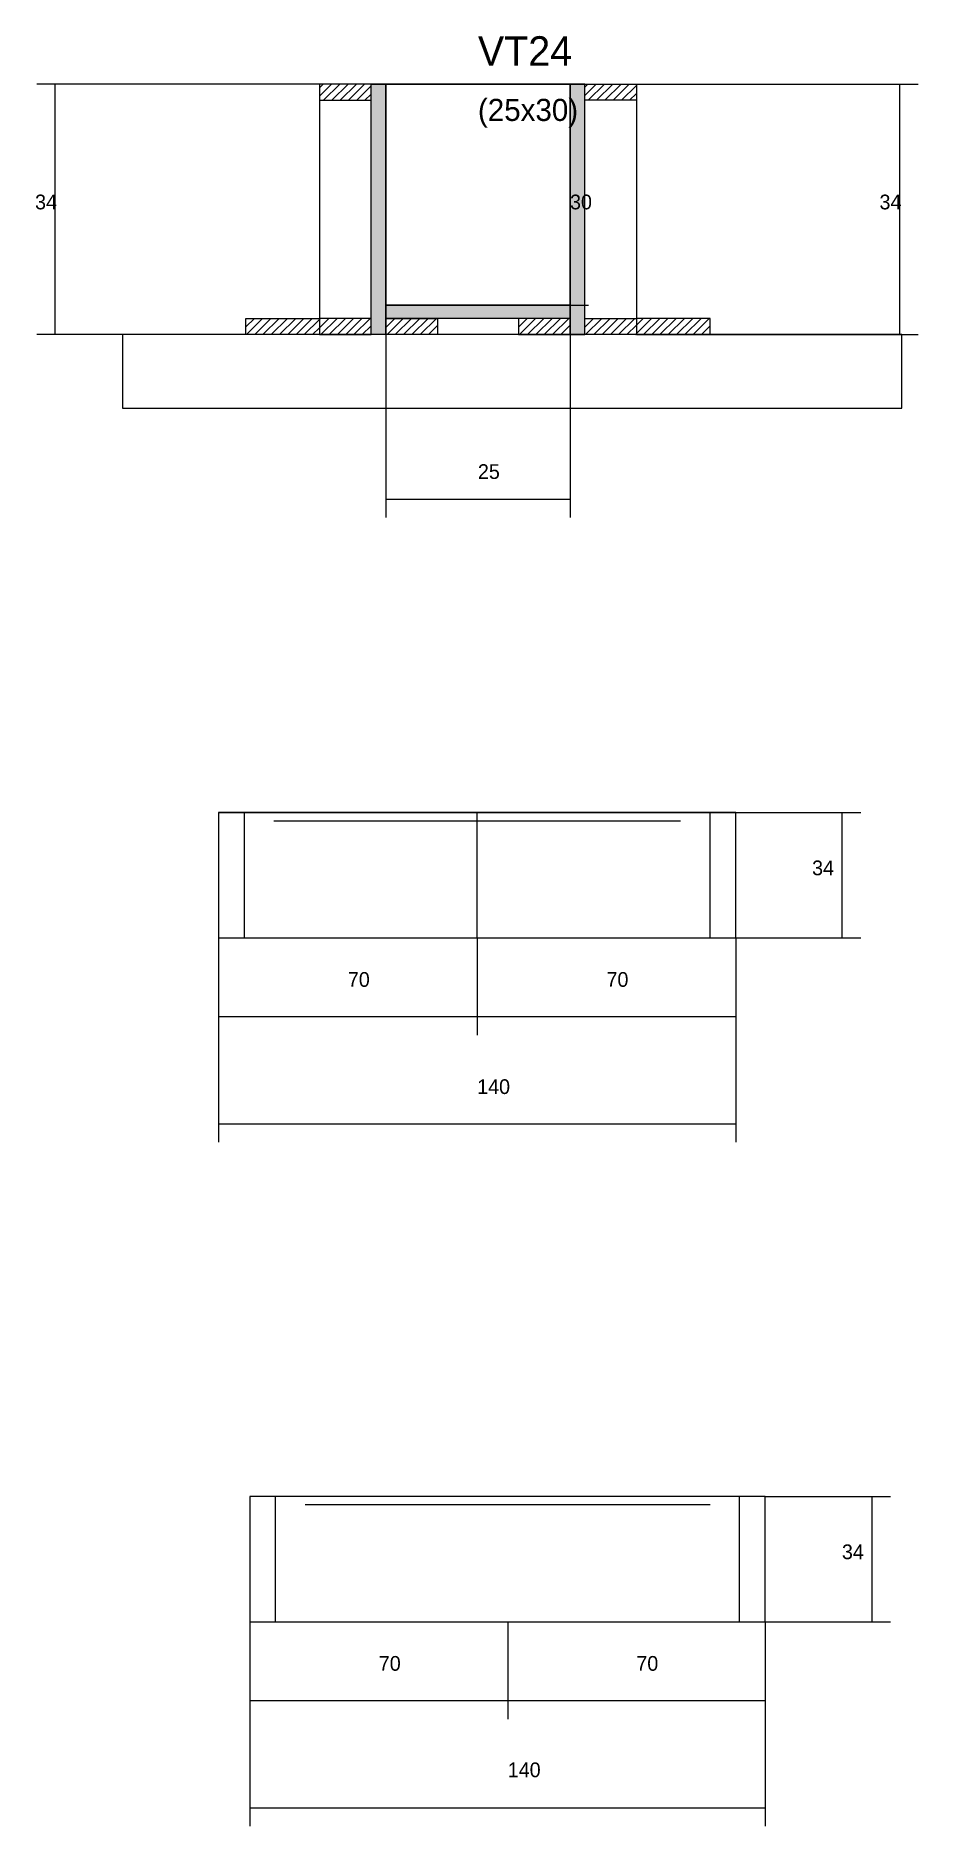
# Model space of a CAD drawing. Header units: metres. Extents: x 142308 to 143063, y 27409 to 28591.
# Drawn here: x 142562.6 to 142802.1, y 28104.9 to 28591 of the extents above; entities outside this region: 4.
import ezdxf

# ---------------------------------------------------------------- set-up
doc = ezdxf.new("R2010")
doc.units = ezdxf.units.M
for name, color, linetype in [('CONCRETO', 251, 'Continuous'), ('COTA', 241, 'Continuous'), ('Cota Seção (2x)', 4, 'Continuous'), ('Escoras', 2, 'Continuous'), ('Hachura', 253, 'Continuous'), ('Madeira', 126, 'Continuous'), ('Painéis', 200, 'Continuous'), ('SARR_2.2x7', 40, 'Continuous'), ('Texto Seção', 7, 'Continuous')]:
    doc.layers.add(name, color=color, linetype=linetype)

msp = doc.modelspace()

# ---------------------------------------------------------------- hatches: boundary and pattern name
at = {"layer": 'Hachura'}
h = msp.add_hatch(dxfattribs=at)
h.set_pattern_fill('ANSI31', scale=0.5)
h.paths.add_polyline_path([(142653.6, 28573.5), (142653.6, 28577.9), (142653.6, 28577.9), (142639.6, 28577.9), (142639.6, 28577.9), (142639.6, 28573.5), (142639.6, 28573.5), (142653.6, 28573.5)])
h = msp.add_hatch(color=8, dxfattribs=at)
h.dxf.hatch_style = 1
h.paths.add_polyline_path([(142653.6, 28577.9), (142657.6, 28577.9), (142657.6, 28577.9), (142657.6, 28509.9), (142657.6, 28509.9), (142653.6, 28509.9), (142653.6, 28509.9), (142653.6, 28577.9)])
h = msp.add_hatch(color=8, dxfattribs=at)
h.dxf.hatch_style = 1
h.paths.add_polyline_path([(142711.6, 28577.9), (142707.6, 28577.9), (142707.6, 28577.9), (142707.6, 28509.9), (142707.6, 28509.9), (142711.6, 28509.9), (142711.6, 28509.9), (142711.6, 28577.9)])
h = msp.add_hatch(dxfattribs=at)
h.set_pattern_fill('ANSI31', scale=0.5)
h.paths.add_polyline_path([(142711.6, 28573.5), (142711.6, 28577.9), (142711.6, 28577.9), (142725.6, 28577.9), (142725.6, 28577.9), (142725.6, 28573.5), (142725.6, 28573.5), (142711.6, 28573.5)])
h = msp.add_hatch(color=8, dxfattribs=at)
h.dxf.hatch_style = 1
h.paths.add_polyline_path([(142657.6, 28514.3), (142657.6, 28517.9), (142657.6, 28517.9), (142707.6, 28517.9), (142707.6, 28517.9), (142707.6, 28514.3), (142707.6, 28514.3), (142657.6, 28514.3)])
h = msp.add_hatch(dxfattribs=at)
h.set_pattern_fill('ANSI31', scale=0.5)
h.paths.add_polyline_path([(142619.6, 28509.9), (142619.6, 28514.3), (142619.6, 28514.3), (142639.6, 28514.3), (142639.6, 28514.3), (142639.6, 28509.9), (142639.6, 28509.9), (142619.6, 28509.9)])
h = msp.add_hatch(dxfattribs=at)
h.set_pattern_fill('ANSI31', scale=0.5)
h.paths.add_polyline_path([(142653.6, 28509.9), (142653.6, 28514.3), (142653.6, 28514.3), (142639.6, 28514.3), (142639.6, 28514.3), (142639.6, 28509.9), (142639.6, 28509.9), (142653.6, 28509.9)])
h = msp.add_hatch(dxfattribs=at)
h.set_pattern_fill('ANSI31', scale=0.5)
h.paths.add_polyline_path([(142657.6, 28509.9), (142657.6, 28514.3), (142657.6, 28514.3), (142671.6, 28514.3), (142671.6, 28514.3), (142671.6, 28509.9), (142671.6, 28509.9), (142657.6, 28509.9)])
h = msp.add_hatch(dxfattribs=at)
h.set_pattern_fill('ANSI31', scale=0.5)
h.paths.add_polyline_path([(142707.6, 28509.9), (142707.6, 28514.3), (142707.6, 28514.3), (142693.6, 28514.3), (142693.6, 28514.3), (142693.6, 28509.9), (142693.6, 28509.9), (142707.6, 28509.9)])
h = msp.add_hatch(dxfattribs=at)
h.set_pattern_fill('ANSI31', scale=0.5)
h.paths.add_polyline_path([(142711.6, 28509.9), (142711.6, 28514.3), (142711.6, 28514.3), (142725.6, 28514.3), (142725.6, 28514.3), (142725.6, 28509.9), (142725.6, 28509.9), (142711.6, 28509.9)])
h = msp.add_hatch(dxfattribs=at)
h.set_pattern_fill('ANSI31', scale=0.5)
h.paths.add_polyline_path([(142745.6, 28509.9), (142745.6, 28514.3), (142745.6, 28514.3), (142725.6, 28514.3), (142725.6, 28514.3), (142725.6, 28509.9), (142725.6, 28509.9), (142745.6, 28509.9)])

# ---------------------------------------------------------------- linework, layer by layer
at = {"layer": 'CONCRETO'}
for points in [[(142657.6, 28577.9), (142657.6, 28577.9), (142657.6, 28577.9), (142657.6, 28577.9), (142707.6, 28577.9), (142707.6, 28577.9), (142707.6, 28577.9), (142707.6, 28517.9), (142657.6, 28517.9), (142657.6, 28577.9)], [(142657.6, 28517.9), (142707.6, 28517.9), (142707.6, 28577.9), (142657.6, 28577.9)]]:
    msp.add_lwpolyline(points, close=True, dxfattribs=at)
at = {"layer": 'COTA'}
for p, q in [((142657.6, 28577.9), (142562.9, 28577.9)), ((142567.9, 28509.9), (142567.9, 28577.9)), ((142725.6, 28577.9), (142802.1, 28577.9)), ((142797.1, 28509.9), (142797.1, 28577.9)), ((142657.6, 28514.3), (142657.6, 28460.2)), ((142707.6, 28514.3), (142707.6, 28460.2)), ((142619.6, 28509.9), (142562.9, 28509.9)), ((142745.6, 28509.9), (142802.1, 28509.9)), ((142657.6, 28465.2), (142707.6, 28465.2)), ((142752.6, 28380.1), (142786.5, 28380.1)), ((142781.5, 28346.1), (142781.5, 28380.1)), ((142752.6, 28346.1), (142786.5, 28346.1)), ((142760.6, 28194.4), (142794.6, 28194.4)), ((142789.6, 28160.4), (142789.6, 28194.4)), ((142760.6, 28160.4), (142794.6, 28160.4))]:
    msp.add_line(p, q, dxfattribs=at)
at = {"layer": 'Cota Seção (2x)'}
for p, q in [((142707.6, 28517.9), (142707.6, 28577.9)), ((142707.6, 28577.9), (142712.6, 28577.9)), ((142707.6, 28517.9), (142712.6, 28517.9))]:
    msp.add_line(p, q, dxfattribs=at)
at = {"layer": 'Escoras'}
for p, q in [((142612.2, 28346.1), (142612.2, 28290.6)), ((142612.2, 28346.1), (142612.2, 28319.7)), ((142682.4, 28346.1), (142682.4, 28319.7)), ((142682.4, 28346.1), (142682.4, 28319.7)), ((142752.6, 28346.1), (142752.6, 28290.6)), ((142752.6, 28346.1), (142752.6, 28319.7)), ((142612.2, 28324.7), (142682.4, 28324.7)), ((142682.4, 28324.7), (142752.6, 28324.7)), ((142612.2, 28295.6), (142752.6, 28295.6)), ((142620.7, 28160.4), (142620.7, 28104.9)), ((142620.7, 28160.4), (142620.7, 28134)), ((142690.7, 28160.4), (142690.7, 28134)), ((142690.7, 28160.4), (142690.7, 28134)), ((142760.6, 28160.4), (142760.6, 28104.9)), ((142760.6, 28160.4), (142760.6, 28134)), ((142620.7, 28139), (142690.7, 28139)), ((142690.7, 28139), (142760.6, 28139)), ((142620.7, 28109.9), (142760.6, 28109.9))]:
    msp.add_line(p, q, dxfattribs=at)
at = {"layer": 'Madeira'}
for points in [[(142653.6, 28573.5), (142653.6, 28577.9), (142639.6, 28577.9), (142639.6, 28573.5)], [(142653.6, 28577.9), (142639.6, 28577.9), (142639.6, 28509.9), (142653.6, 28509.9)], [(142711.6, 28573.5), (142711.6, 28577.9), (142725.6, 28577.9), (142725.6, 28573.5)], [(142711.6, 28577.9), (142725.6, 28577.9), (142725.6, 28509.9), (142711.6, 28509.9)], [(142619.6, 28509.9), (142619.6, 28514.3), (142639.6, 28514.3), (142639.6, 28509.9)], [(142653.6, 28509.9), (142653.6, 28514.3), (142639.6, 28514.3), (142639.6, 28509.9)], [(142657.6, 28509.9), (142657.6, 28514.3), (142671.6, 28514.3), (142671.6, 28509.9)], [(142707.6, 28509.9), (142707.6, 28514.3), (142693.6, 28514.3), (142693.6, 28509.9)], [(142711.6, 28509.9), (142711.6, 28514.3), (142725.6, 28514.3), (142725.6, 28509.9)], [(142745.6, 28509.9), (142745.6, 28514.3), (142725.6, 28514.3), (142725.6, 28509.9)], [(142586.1, 28489.9), (142797.7, 28489.9), (142797.7, 28509.9), (142586.1, 28509.9)]]:
    msp.add_lwpolyline(points, close=True, dxfattribs=at)
at = {"layer": 'Painéis'}
for p, q in [((142657.6, 28509.9), (142657.6, 28577.9)), ((142707.6, 28509.9), (142707.6, 28577.9)), ((142657.6, 28517.9), (142707.6, 28517.9)), ((142657.6, 28514.3), (142657.6, 28517.9)), ((142707.6, 28514.3), (142707.6, 28517.9)), ((142612.2, 28380.1), (142752.6, 28380.1)), ((142682.4, 28346.1), (142682.4, 28380.1)), ((142752.6, 28346.1), (142752.6, 28380.1)), ((142612.2, 28346.1), (142752.6, 28346.1))]:
    msp.add_line(p, q, dxfattribs=at)
for points in [[(142653.6, 28577.9), (142657.6, 28577.9), (142657.6, 28509.9), (142653.6, 28509.9)], [(142711.6, 28577.9), (142707.6, 28577.9), (142707.6, 28509.9), (142711.6, 28509.9)], [(142657.6, 28514.3), (142657.6, 28517.9), (142707.6, 28517.9), (142707.6, 28514.3)], [(142612.2, 28346.1), (142752.6, 28346.1), (142752.6, 28380.1), (142612.2, 28380.1)], [(142620.7, 28160.4), (142760.6, 28160.4), (142760.6, 28194.4), (142620.7, 28194.4)], [(142308.2, 27493.1), (143063.2, 27493.1), (143063.2, 27409.1), (142308.2, 27409.1)]]:
    msp.add_lwpolyline(points, close=True, dxfattribs=at)
at = {"layer": 'SARR_2.2x7'}
for p, q in [((142619.2, 28346.1), (142619.2, 28380.1)), ((142745.6, 28346.1), (142745.6, 28380.1)), ((142627.2, 28377.9), (142682.4, 28377.9)), ((142682.4, 28377.9), (142737.6, 28377.9)), ((142627.7, 28160.4), (142627.7, 28194.4)), ((142635.7, 28192.2), (142690.7, 28192.2)), ((142690.7, 28192.2), (142745.6, 28192.2)), ((142753.6, 28160.4), (142753.6, 28194.4)), ((142323.2, 27490.7), (142552.2, 27490.7)), ((142552.2, 27490.7), (142796.2, 27490.7)), ((142796.2, 27490.7), (143048.2, 27490.7))]:
    msp.add_line(p, q, dxfattribs=at)

# ---------------------------------------------------------------- texts
at = {"layer": 'COTA'}
for s, p in [('34', (142562.4, 28543.9)), ('34', (142791.6, 28543.9)), ('25', (142682.6, 28470.7)), ('34', (142773.3, 28363.1)), ('34', (142781.4, 28177.4))]:
    msp.add_text(s, height=4, dxfattribs=at).set_placement(p)
at = {"layer": 'Cota Seção (2x)'}
msp.add_text('30', height=4, dxfattribs=at).set_placement((142707.6, 28543.9))
at = {"layer": 'Escoras'}
for s, p in [('70', (142647.3, 28332.8)), ('70', (142717.5, 28332.8)), ('140', (142682.4, 28303.7)), ('70', (142655.7, 28147.1)), ('70', (142725.6, 28147.1)), ('140', (142690.7, 28118.2))]:
    msp.add_text(s, height=4, dxfattribs=at).set_placement(p)
at = {"layer": 'Texto Seção'}
for s, height, p in [('VT24', 8, (142682.6, 28582.9)), ('(25x30)', 6, (142682.6, 28567.9))]:
    msp.add_text(s, height=height, dxfattribs=at).set_placement(p)

doc.saveas('drawing.dxf')
